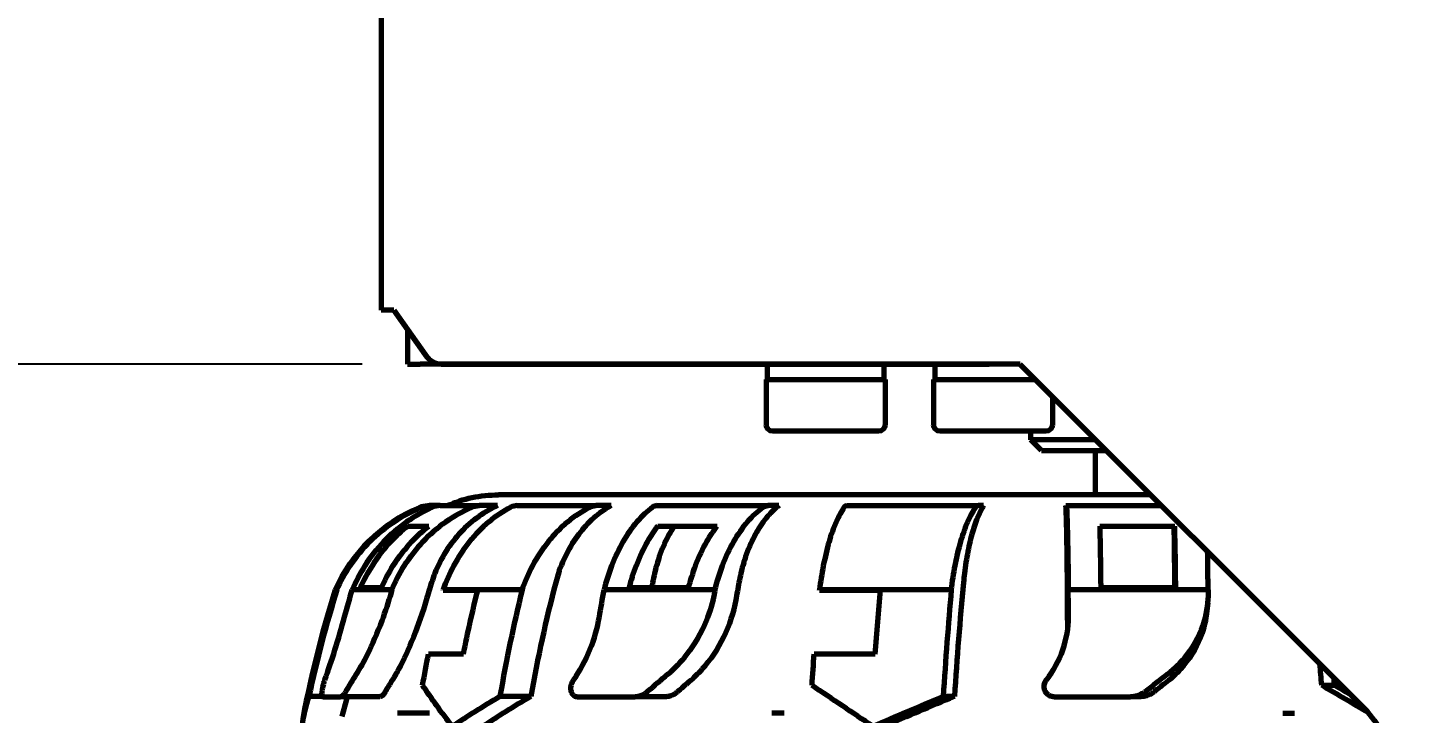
# Model space of a CAD drawing. Header units: millimetres. Extents: x 0 to 1189, y 0 to 841.
# Drawn here: x 522.9 to 587.7, y 510.2 to 542 of the extents above; entities that cross this region are included whole.
import ezdxf

# ---------------------------------------------------------------- set-up
doc = ezdxf.new("R2010")
doc.units = ezdxf.units.MM
doc.header["$LTSCALE"] = 0.75
doc.layers.add('FD_Dimensions', color=7, linetype='Continuous', lineweight=35)
doc.layers.add('Visible', color=7, linetype='Continuous', lineweight=70)
doc.styles.get("Standard").update_dxf_attribs({"font": 'arial.ttf'})
doc.dimstyles.new('Dim-ISO-25', dxfattribs={"dimtxt": 3.5, "dimasz": 3.5, "dimexe": 2.1, "dimexo": 2.1, "dimgap": 1.4, "dimtad": 1, "dimzin": 12, "dimdsep": 46, "dimtxsty": 'Standard', "dimcen": 0, "dimazin": 3, "dimtp": 0.1, "dimtm": 0.1, "dimtfac": 0.714286, "dimtmove": 0, "dimatfit": 3, "dimfxl": 1, "dimtzin": 12, "dimarcsym": 0})

# ---------------------------------------------------------------- blocks, each defined once
blk = doc.blocks.new('*D25')
at = {"layer": 'Defpoints', "color": 0, "transparency": 16777216}
for p in [(639.804796, 687.8848), (463.566121, 484.8848), (639.804796, 484.8848)]:
    blk.add_point(p, dxfattribs=at)
at = {"layer": 'FD_Dimensions', "color": 0, "lineweight": -2, "transparency": 16777216}
for p, q in [((637.704796, 687.8848), (461.466121, 687.8848)), ((463.566121, 684.3848), (463.566121, 488.3848)), ((637.704796, 484.8848), (461.466121, 484.8848))]:
    blk.add_line(p, q, dxfattribs=at)
at = {"layer": 'FD_Dimensions', "color": 0, "transparency": 16777216}
for points in [[(462.982788, 684.3848), (464.149454, 684.3848), (463.566121, 687.8848)], [(462.982788, 488.3848), (464.149454, 488.3848), (463.566121, 484.8848)]]:
    blk.add_solid(points, dxfattribs=at)
at = {"layer": 'FD_Dimensions', "color": 0, "transparency": 16777216, "insert": (460.377922, 586.3848), "char_height": 3.5, "attachment_point": 5, "rotation": 90}
blk.add_mtext('203', dxfattribs=at)
blk = doc.blocks.new('*D26')
at = {"layer": 'Defpoints', "color": 0, "transparency": 16777216}
for p in [(477.371182, 646.394799), (540.44845, 646.394799), (540.44845, 526.374801)]:
    blk.add_point(p, dxfattribs=at)
at = {"layer": 'FD_Dimensions', "color": 0, "lineweight": -2, "transparency": 16777216}
for p, q in [((538.34845, 646.394799), (475.271182, 646.394799)), ((477.371182, 529.874801), (477.371182, 642.894799)), ((538.34845, 526.374801), (475.271182, 526.374801))]:
    blk.add_line(p, q, dxfattribs=at)
at = {"layer": 'FD_Dimensions', "color": 0, "transparency": 16777216}
for points in [[(476.787849, 642.894799), (477.954515, 642.894799), (477.371182, 646.394799)], [(476.787849, 529.874801), (477.954515, 529.874801), (477.371182, 526.374801)]]:
    blk.add_solid(points, dxfattribs=at)
at = {"layer": 'FD_Dimensions', "color": 0, "transparency": 16777216, "insert": (474.184176, 586.3848), "char_height": 3.5, "attachment_point": 5, "rotation": 90}
blk.add_mtext('120.02', dxfattribs=at)

msp = doc.modelspace()

# ---------------------------------------------------------------- linework, layer by layer
at = {"layer": 'Visible'}
for p, q in [((539.217, 643.885), (539.217, 528.885)), ((539.806, 528.885), (539.217, 528.885)), ((539.806, 528.885), (541.263, 526.824)), ((540.448, 527.976), (540.448, 526.375)), ((540.448, 526.375), (541.034, 526.375)), ((565.993, 526.375), (541.034, 526.375)), ((542.013, 526.385), (567.384, 526.385)), ((557.105, 526.375), (557.105, 525.675)), ((562.505, 526.375), (562.505, 525.675)), ((564.855, 526.375), (564.855, 525.675)), ((565.993, 526.375), (565.993, 526.385)), ((568.815, 526.375), (565.993, 526.375)), ((568.805, 526.385), (567.384, 526.385)), ((568.805, 526.385), (584.762, 510.428)), ((557.055, 525.675), (562.555, 525.675)), ((557.055, 525.675), (557.055, 523.575)), ((562.555, 525.675), (562.555, 523.575)), ((564.805, 525.675), (569.515, 525.675)), ((564.805, 525.675), (564.805, 523.575)), ((570.305, 524.885), (570.305, 523.575)), ((562.255, 523.275), (557.355, 523.275)), ((570.005, 523.275), (565.105, 523.275)), ((569.305, 522.875), (569.305, 523.275)), ((572.315, 522.875), (569.305, 522.875)), ((569.805, 522.375), (569.305, 522.875)), ((569.805, 522.375), (572.815, 522.375)), ((572.305, 520.325), (572.305, 522.375)), ((574.865, 520.325), (544.651, 520.325)), ((541.38, 519.825), (541.446, 519.825)), ((541.962, 519.825), (541.446, 519.825)), ((541.962, 519.825), (543.76, 519.825)), ((544.607, 519.825), (543.76, 519.825)), ((545.528, 519.825), (549.162, 519.825)), ((549.876, 519.825), (549.162, 519.825)), ((552.008, 519.825), (557.123, 519.825)), ((557.634, 519.825), (557.123, 519.825)), ((560.769, 519.825), (566.863, 519.825)), ((567.122, 519.825), (566.863, 519.825)), ((570.934, 519.825), (570.953, 519.825)), ((570.953, 519.825), (575.365, 519.825)), ((540.454, 518.875), (541.429, 518.875)), ((552.03, 518.875), (554.78, 518.875)), ((572.497, 518.875), (575.97, 518.875)), ((537.171, 515.926), (537.107, 515.926)), ((539.721, 515.926), (537.886, 515.926)), ((539.244, 516.022), (538.259, 516.022)), ((542.087, 515.915), (542.089, 515.926)), ((542.087, 515.915), (543.699, 515.915)), ((545.755, 515.926), (542.089, 515.926)), ((554.681, 515.926), (549.544, 515.926)), ((553.459, 516.022), (550.703, 516.022)), ((559.52, 515.915), (559.521, 515.926)), ((559.52, 515.915), (562.347, 515.915)), ((565.626, 515.926), (559.521, 515.926)), ((577.518, 515.926), (571.042, 515.926)), ((576.018, 516.022), (572.544, 516.022)), ((577.497, 515.32), (577.461, 514.961)), ((543.034, 512.945), (541.418, 512.945)), ((562.106, 512.945), (559.277, 512.945)), ((582.777, 511.501), (583.372, 511.501)), ((536.499, 510.978), (535.877, 510.978)), ((536.518, 510.965), (537.34, 510.965)), ((539.162, 510.965), (537.34, 510.965)), ((546.152, 510.978), (544.724, 510.978)), ((548.299, 510.965), (550.989, 510.965)), ((552.375, 510.965), (550.989, 510.965)), ((565.77, 510.978), (565.251, 510.978)), ((570.395, 510.965), (573.925, 510.965)), ((574.346, 510.965), (573.925, 510.965)), ((541.454, 510.213), (539.979, 510.213)), ((557.891, 510.213), (557.309, 510.213)), ((580.979, 510.213), (581.512, 510.213))]:
    msp.add_line(p, q, dxfattribs=at)
at = {"layer": 'Visible', "extrusion": (0, 0, -1)}
for centre, radius, start, end in [((-557.355, 523.575), 0.3, 270, 0), ((-562.255, 523.575), 0.3, 180, 270), ((-565.105, 523.575), 0.3, 270, 0), ((-570.005, 523.575), 0.3, 180, 270), ((-544.651, 514.434), 5.891, 66.22295, 90), ((-543.855, 512.949), 7.375, 23.80536, 67.15706), ((-541.38, 518.825), 1, 67.15706, 90), ((-591.469, 499.075), 56.914, 11.11082, 17.22292), ((-582.245, 507.91), 3.56, 135, 180)]:
    msp.add_arc(centre, radius, start, end, dxfattribs=at)
at = {"layer": 'Visible'}
for centre, major_axis, ratio, start_param, end_param in [((542.013, 527.885), (0, 1.5), 0.707107, 2.356194, 3.141593), ((575.863, 514.434), (0, 5.891), 0.020638, -1.253795, -0.71689), ((565.354, 507.468), (10.175, 38.722), 0.673476, 1.529171, 1.532383), ((591.025, 499.076), (0, 55.122), 0.94448, 1.253565, 1.269303), ((589.033, 499.075), (0, 55.123), 0.796719, 1.253567, 1.353147), ((582.426, 498.504), (-0.469, 55.805), 0.57711, 1.241935, 1.246629), ((570.184, 507.464), (4.015, 39.298), 0.418529, 1.396701, 1.399911), ((585.696, 499.076), (0, 55.122), 0.570973, 1.253566, 1.269304), ((581.342, 499.075), (0, 55.123), 0.289332, 1.253567, 1.353147), ((569.929, 499.087), (0.001, 54.642), 0.02068, -1.292526, -1.25089), ((569.93, 499.085), (0, 56.426), 0.020644, -1.29088, -1.267703), ((575.439, 507.61), (-0.121, 38.063), 0.015321, -1.348003, -1.341302), ((565.286, 499.081), (0, 54.664), 0.328571, -1.34159, -1.322925), ((580.024, 502.58), (45.372, 3.084), 0.637781, 2.70532, 2.734785), ((577.74, 502.58), (39.968, 21.696), 0.485273, 1.970173, 1.999638), ((574.526, 502.58), (35.332, 28.632), 0.147407, 1.420641, 1.450106), ((565.279, 499.08), (0, 56.445), 0.328585, -1.348926, -1.342688), ((579.963, 502.598), (43.556, 2.961), 0.637781, 2.705271, 2.722545), ((577.707, 502.598), (38.368, 20.827), 0.485276, 1.970124, 1.987397), ((574.534, 502.598), (33.918, 27.486), 0.147415, 1.420591, 1.437864), ((577.084, 509.139), (41.581, 0.357), 0.384757, 3.004043, 3.090609), ((577.067, 509.154), (39.779, 0.342), 0.384756, 3.00062, 3.060152), ((574.967, 509.139), (40.322, 10.16), 0.306616, 2.338474, 2.42504), ((574.975, 509.153), (38.575, 9.719), 0.306623, 2.334206, 2.424711), ((572.98, 509.139), (38.62, 15.414), 0.111358, 1.727657, 1.814223), ((573.009, 509.152), (36.947, 14.746), 0.111397, 1.723388, 1.813892)]:
    msp.add_ellipse(centre, major_axis=major_axis, ratio=ratio, start_param=start_param, end_param=end_param, dxfattribs=at)
at = {"layer": 'Visible', "extrusion": (0, 0, -1)}
for centre, major_axis, ratio, start_param, end_param in [((541.446, 518.823), (0.006, 1.002), 0.999787, -0.404323, -0.005954), ((543.76, 518.823), (0, 1.002), 0.944471, -0.398711, -0.000342), ((549.162, 518.823), (0, 1.002), 0.796704, -0.39852, -0.000151), ((557.122, 518.823), (0, 1.002), 0.57095, -0.398443, -0.000074), ((566.863, 518.823), (0, 1.002), 0.289308, -0.398394, -0.000025), ((588.75, 499.085), (0.001, 56.426), 0.944475, -1.290892, -1.267715), ((586.948, 499.076), (0.001, 56.838), 0.796701, -1.324316, -1.270024), ((580.293, 499.085), (0, 56.426), 0.570959, -1.290883, -1.267706), ((578.052, 499.076), (0.001, 56.838), 0.289303, -1.324307, -1.270015), ((576.958, 507.465), (-0.12, 39.332), 0.015251, 1.35402, 1.357231), ((585.01, 499.08), (0, 56.445), 0.79671, -1.348932, -1.322624), ((575.107, 499.08), (0, 56.445), 0.289317, -1.348928, -1.32262)]:
    msp.add_ellipse(centre, major_axis=major_axis, ratio=ratio, start_param=start_param, end_param=end_param, dxfattribs=at)
at = {"layer": 'Visible'}
for points in [[(566.081, 526.385), (566.052, 526.378), (566.022, 526.375), (565.993, 526.375)], [(537.171, 515.926), (536.682, 514.342), (536.244, 512.678), (535.877, 510.978)], [(545.755, 515.926), (545.365, 514.342), (545.016, 512.678), (544.724, 510.978)], [(565.626, 515.926), (565.484, 514.342), (565.357, 512.678), (565.251, 510.978)], [(542.516, 509.597), (542.024, 510.223), (541.562, 510.861), (541.142, 511.501)], [(562.005, 509.597), (561.061, 510.223), (560.112, 510.861), (559.177, 511.501)], [(584.957, 510.216), (584.243, 510.641), (583.514, 511.071), (582.777, 511.501)], [(584.139, 511.05), (583.884, 511.2), (583.629, 511.35), (583.372, 511.501)]]:
    msp.add_open_spline(points, degree=3, dxfattribs=at)
for points, knots in [([(537.171, 515.926), (537.336, 516.299), (537.544, 516.684), (538.062, 517.459), (538.382, 517.842), (539.026, 518.486), (539.409, 518.806), (540.222, 519.348), (540.649, 519.574), (541.058, 519.746)], [-4.0816675, -4.0816675, -4.0816675, -4.0816675, -3.9618291, -3.9618291, -3.8252836, -3.8252836, -3.6886674, -3.6886674, -3.5563533, -3.5563533, -3.5563533, -3.5563533]), ([(541.591, 519.746), (541.199, 519.573), (540.788, 519.345), (540.01, 518.798), (539.644, 518.477), (539.032, 517.832), (538.728, 517.45), (538.239, 516.678), (538.042, 516.297), (537.886, 515.926)], [3.5813627, 3.5813627, 3.5813627, 3.5813627, 3.7158313, 3.7158313, 3.8534291, 3.8534291, 3.9901307, 3.9901307, 4.1091636, 4.1091636, 4.1091636, 4.1091636]), ([(539.721, 515.926), (539.877, 516.299), (540.074, 516.684), (540.563, 517.459), (540.865, 517.842), (541.473, 518.486), (541.836, 518.806), (542.603, 519.348), (543.007, 519.574), (543.393, 519.746)], [0.2897036, 0.2897036, 0.2897036, 0.2897036, 0.409542, 0.409542, 0.5460875, 0.5460875, 0.6827036, 0.6827036, 0.8150178, 0.8150178, 0.8150178, 0.8150178]), ([(544.607, 519.825), (544.324, 519.693), (544.032, 519.526), (543.446, 519.111), (543.157, 518.856), (542.671, 518.342), (542.43, 518.036), (542.014, 517.377), (541.839, 517.024), (541.655, 516.555), (541.606, 516.415), (541.561, 516.27)], [-0.6414978, -0.6414978, -0.6414978, -0.6414978, -0.5452902, -0.5452902, -0.4361658, -0.4361658, -0.3271031, -0.3271031, -0.2180403, -0.2180403, -0.1748773, -0.1748773, -0.1748773, -0.1748773]), ([(541.962, 519.825), (541.844, 519.825), (541.704, 519.796), (541.594, 519.747), (541.592, 519.747), (541.591, 519.746)], [-0.14890922, -0.14890922, -0.14890922, -0.14890922, -0.11134107, -0.11134107, -0.11090246, -0.11090246, -0.11090246, -0.11090246]), ([(545.215, 519.746), (544.884, 519.573), (544.537, 519.345), (543.881, 518.798), (543.572, 518.477), (543.056, 517.832), (542.8, 517.45), (542.387, 516.678), (542.221, 516.297), (542.089, 515.926)], [-0.8176817, -0.8176817, -0.8176817, -0.8176817, -0.683213, -0.683213, -0.5456153, -0.5456153, -0.4089137, -0.4089137, -0.2898807, -0.2898807, -0.2898807, -0.2898807]), ([(545.528, 519.825), (545.428, 519.825), (545.31, 519.796), (545.217, 519.747), (545.216, 519.747), (545.215, 519.746)], [-0.14890922, -0.14890922, -0.14890922, -0.14890922, -0.11134107, -0.11134107, -0.11090246, -0.11090246, -0.11090246, -0.11090246]), ([(545.755, 515.926), (545.886, 516.299), (546.052, 516.684), (546.465, 517.459), (546.72, 517.842), (547.233, 518.486), (547.538, 518.806), (548.186, 519.348), (548.527, 519.574), (548.852, 519.746)], [-4.0816675, -4.0816675, -4.0816675, -4.0816675, -3.9618291, -3.9618291, -3.8252836, -3.8252836, -3.6886674, -3.6886674, -3.5563533, -3.5563533, -3.5563533, -3.5563533]), ([(549.876, 519.825), (549.638, 519.693), (549.391, 519.526), (548.897, 519.111), (548.653, 518.856), (548.243, 518.342), (548.04, 518.036), (547.688, 517.377), (547.541, 517.024), (547.386, 516.555), (547.345, 516.415), (547.307, 516.27)], [-0.6414978, -0.6414978, -0.6414978, -0.6414978, -0.5452902, -0.5452902, -0.4361658, -0.4361658, -0.3271031, -0.3271031, -0.2180403, -0.2180403, -0.1748773, -0.1748773, -0.1748773, -0.1748773]), ([(551.784, 519.746), (551.547, 519.573), (551.298, 519.345), (550.828, 518.798), (550.607, 518.477), (550.237, 517.832), (550.053, 517.45), (549.757, 516.678), (549.639, 516.297), (549.544, 515.926)], [3.5813627, 3.5813627, 3.5813627, 3.5813627, 3.7158313, 3.7158313, 3.8534291, 3.8534291, 3.9901307, 3.9901307, 4.1091636, 4.1091636, 4.1091636, 4.1091636]), ([(552.008, 519.825), (551.937, 519.825), (551.853, 519.796), (551.786, 519.747), (551.785, 519.747), (551.784, 519.746)], [-0.14890922, -0.14890922, -0.14890922, -0.14890922, -0.11134107, -0.11134107, -0.11090246, -0.11090246, -0.11090246, -0.11090246]), ([(554.681, 515.926), (554.775, 516.299), (554.894, 516.684), (555.19, 517.459), (555.372, 517.842), (555.74, 518.486), (555.959, 518.806), (556.423, 519.348), (556.667, 519.574), (556.901, 519.746)], [0.2897036, 0.2897036, 0.2897036, 0.2897036, 0.409542, 0.409542, 0.5460875, 0.5460875, 0.6827036, 0.6827036, 0.8150178, 0.8150178, 0.8150178, 0.8150178]), ([(557.634, 519.825), (557.464, 519.693), (557.287, 519.526), (556.933, 519.111), (556.758, 518.856), (556.464, 518.342), (556.318, 518.036), (556.067, 517.377), (555.961, 517.024), (555.85, 516.555), (555.82, 516.415), (555.793, 516.27)], [-0.6414978, -0.6414978, -0.6414978, -0.6414978, -0.5452902, -0.5452902, -0.4361658, -0.4361658, -0.3271031, -0.3271031, -0.2180403, -0.2180403, -0.1748773, -0.1748773, -0.1748773, -0.1748773]), ([(560.656, 519.746), (560.536, 519.573), (560.41, 519.345), (560.171, 518.798), (560.059, 518.477), (559.872, 517.832), (559.779, 517.45), (559.629, 516.678), (559.569, 516.297), (559.521, 515.926)], [-0.8176817, -0.8176817, -0.8176817, -0.8176817, -0.683213, -0.683213, -0.5456153, -0.5456153, -0.4089137, -0.4089137, -0.2898807, -0.2898807, -0.2898807, -0.2898807]), ([(560.769, 519.825), (560.733, 519.825), (560.69, 519.796), (560.657, 519.747), (560.656, 519.747), (560.656, 519.746)], [-0.14890922, -0.14890922, -0.14890922, -0.14890922, -0.11134107, -0.11134107, -0.11090246, -0.11090246, -0.11090246, -0.11090246]), ([(565.626, 515.926), (565.674, 516.299), (565.734, 516.684), (565.884, 517.459), (565.976, 517.842), (566.162, 518.486), (566.273, 518.806), (566.509, 519.348), (566.632, 519.574), (566.751, 519.746)], [-4.0816675, -4.0816675, -4.0816675, -4.0816675, -3.9618291, -3.9618291, -3.8252836, -3.8252836, -3.6886674, -3.6886674, -3.5563533, -3.5563533, -3.5563533, -3.5563533]), ([(567.122, 519.825), (567.036, 519.693), (566.946, 519.526), (566.767, 519.111), (566.678, 518.856), (566.529, 518.342), (566.455, 518.036), (566.328, 517.377), (566.274, 517.024), (566.218, 516.555), (566.203, 516.415), (566.189, 516.27)], [-0.6414978, -0.6414978, -0.6414978, -0.6414978, -0.5452902, -0.5452902, -0.4361658, -0.4361658, -0.3271031, -0.3271031, -0.2180403, -0.2180403, -0.1748773, -0.1748773, -0.1748773, -0.1748773]), ([(571.002, 516.27), (571.001, 516.412), (571, 516.549), (570.996, 517.016), (570.992, 517.369), (570.983, 518.028), (570.977, 518.333), (570.967, 518.848), (570.96, 519.105), (570.947, 519.523), (570.941, 519.692), (570.934, 519.825)], [-3.3395438, -3.3395438, -3.3395438, -3.3395438, -3.2971399, -3.2971399, -3.1879279, -3.1879279, -3.0787158, -3.0787158, -2.9687211, -2.9687211, -2.8707441, -2.8707441, -2.8707441, -2.8707441]), ([(570.953, 519.825), (570.956, 519.825), (570.959, 519.796), (570.961, 519.747), (570.961, 519.747), (570.961, 519.746)], [-0.14890922, -0.14890922, -0.14890922, -0.14890922, -0.11134107, -0.11134107, -0.11090246, -0.11090246, -0.11090246, -0.11090246]), ([(570.961, 519.746), (570.97, 519.573), (570.979, 519.345), (570.996, 518.798), (571.004, 518.477), (571.017, 517.832), (571.024, 517.45), (571.034, 516.678), (571.039, 516.297), (571.042, 515.926)], [3.5813627, 3.5813627, 3.5813627, 3.5813627, 3.7158313, 3.7158313, 3.8534291, 3.8534291, 3.9901307, 3.9901307, 4.1091636, 4.1091636, 4.1091636, 4.1091636]), ([(540.454, 518.875), (540.167, 518.65), (539.901, 518.405), (539.363, 517.838), (539.06, 517.455), (538.591, 516.712), (538.408, 516.363), (538.259, 516.022)], [3.7333138, 3.7333138, 3.7333138, 3.7333138, 3.8377916, 3.8377916, 3.9744072, 3.9744072, 4.0837029, 4.0837029, 4.0837029, 4.0837029]), ([(539.244, 516.022), (539.393, 516.365), (539.575, 516.715), (540.045, 517.46), (540.347, 517.843), (540.881, 518.409), (541.145, 518.651), (541.429, 518.875)], [0.2998689, 0.2998689, 0.2998689, 0.2998689, 0.4095958, 0.4095958, 0.5461278, 0.5461278, 0.649624, 0.649624, 0.649624, 0.649624]), ([(552.03, 518.875), (551.857, 518.65), (551.696, 518.405), (551.371, 517.838), (551.188, 517.455), (550.904, 516.712), (550.794, 516.363), (550.703, 516.022)], [3.7333138, 3.7333138, 3.7333138, 3.7333138, 3.8377916, 3.8377916, 3.9744072, 3.9744072, 4.0837029, 4.0837029, 4.0837029, 4.0837029]), ([(552.786, 518.875), (552.726, 518.783), (552.668, 518.689), (552.467, 518.338), (552.321, 518.032), (552.069, 517.373), (551.963, 517.02), (551.852, 516.552), (551.822, 516.414), (551.795, 516.27)], [-0.4759393, -0.4759393, -0.4759393, -0.4759393, -0.4359905, -0.4359905, -0.3268608, -0.3268608, -0.2177311, -0.2177311, -0.1749075, -0.1749075, -0.1749075, -0.1749075]), ([(553.459, 516.022), (553.549, 516.365), (553.659, 516.715), (553.943, 517.46), (554.126, 517.843), (554.449, 518.409), (554.608, 518.651), (554.78, 518.875)], [0.2998689, 0.2998689, 0.2998689, 0.2998689, 0.4095958, 0.4095958, 0.5461278, 0.5461278, 0.649624, 0.649624, 0.649624, 0.649624]), ([(572.497, 518.875), (572.503, 518.65), (572.509, 518.405), (572.52, 517.838), (572.527, 517.455), (572.537, 516.712), (572.541, 516.363), (572.544, 516.022)], [3.7333138, 3.7333138, 3.7333138, 3.7333138, 3.8377916, 3.8377916, 3.9744072, 3.9744072, 4.0837029, 4.0837029, 4.0837029, 4.0837029]), ([(576.018, 516.022), (576.015, 516.365), (576.011, 516.715), (576.001, 517.46), (575.994, 517.843), (575.982, 518.409), (575.977, 518.651), (575.97, 518.875)], [0.2998689, 0.2998689, 0.2998689, 0.2998689, 0.4095958, 0.4095958, 0.5461278, 0.5461278, 0.649624, 0.649624, 0.649624, 0.649624]), ([(577.518, 515.926), (577.515, 516.299), (577.51, 516.684), (577.502, 517.273), (577.499, 517.49), (577.495, 517.694)], [0.2897036, 0.2897036, 0.2897036, 0.2897036, 0.409542, 0.409542, 0.4845091, 0.4845091, 0.4845091, 0.4845091]), ([(539.685, 515.803), (539.556, 515.359), (539.41, 514.916), (539.04, 513.921), (538.81, 513.388), (538.405, 512.577), (538.236, 512.274), (538.071, 512.012)], [-0.8006859, -0.8006859, -0.8006859, -0.8006859, -0.6609792, -0.6609792, -0.4774176, -0.4774176, -0.3470042, -0.3470042, -0.3470042, -0.3470042]), ([(554.659, 515.803), (554.581, 515.359), (554.453, 514.916), (554.046, 513.921), (553.737, 513.388), (553.102, 512.577), (552.811, 512.274), (552.499, 512.012)], [-0.8006859, -0.8006859, -0.8006859, -0.8006859, -0.6609792, -0.6609792, -0.4774176, -0.4774176, -0.3470042, -0.3470042, -0.3470042, -0.3470042]), ([(577.519, 515.803), (577.522, 515.359), (577.46, 514.916), (577.172, 513.921), (576.902, 513.388), (576.279, 512.577), (575.977, 512.274), (575.639, 512.012)], [-0.8006859, -0.8006859, -0.8006859, -0.8006859, -0.6609792, -0.6609792, -0.4774176, -0.4774176, -0.3470042, -0.3470042, -0.3470042, -0.3470042]), ([(541.312, 515.444), (541.14, 514.859), (540.938, 514.277), (540.498, 513.182), (540.264, 512.678), (539.914, 512.027), (539.801, 511.831), (539.689, 511.655)], [-2.3896142, -2.3896142, -2.3896142, -2.3896142, -2.2057266, -2.2057266, -2.0238915, -2.0238915, -1.935985, -1.935985, -1.935985, -1.935985]), ([(555.642, 515.444), (555.538, 514.859), (555.347, 514.277), (554.811, 513.182), (554.472, 512.678), (553.889, 512.027), (553.687, 511.831), (553.478, 511.655)], [-2.3896142, -2.3896142, -2.3896142, -2.3896142, -2.2057266, -2.2057266, -2.0238915, -2.0238915, -1.935985, -1.935985, -1.935985, -1.935985]), ([(536.619, 511.759), (536.771, 512.181), (536.928, 512.649), (537.24, 513.642), (537.391, 514.158), (537.531, 514.674)], [0.0000001, 0.0000001, 0.0000001, 0.0000001, 0.1610957, 0.1610957, 0.3221415, 0.3221415, 0.3221415, 0.3221415]), ([(548.137, 511.759), (548.433, 512.181), (548.69, 512.649), (549.097, 513.642), (549.245, 514.158), (549.33, 514.674)], [0.0000001, 0.0000001, 0.0000001, 0.0000001, 0.1610957, 0.1610957, 0.3221415, 0.3221415, 0.3221415, 0.3221415]), ([(570.032, 511.759), (570.36, 512.181), (570.617, 512.649), (570.965, 513.642), (571.053, 514.158), (571.05, 514.674)], [0.0000001, 0.0000001, 0.0000001, 0.0000001, 0.1610957, 0.1610957, 0.3221415, 0.3221415, 0.3221415, 0.3221415]), ([(577.461, 514.961), (577.419, 514.54), (577.32, 514.125), (576.951, 513.182), (576.637, 512.678), (576.043, 512.027), (575.831, 511.831), (575.603, 511.655)], [-2.338903, -2.338903, -2.338903, -2.338903, -2.2057266, -2.2057266, -2.0238915, -2.0238915, -1.935985, -1.935985, -1.935985, -1.935985]), ([(536.518, 510.965), (536.514, 510.965), (536.511, 510.967), (536.501, 510.974), (536.495, 510.984), (536.486, 511.02), (536.483, 511.048), (536.484, 511.127), (536.488, 511.178), (536.502, 511.294), (536.513, 511.358), (536.54, 511.49), (536.557, 511.556), (536.589, 511.669), (536.604, 511.716), (536.619, 511.759)], [-0.318504, -0.318504, -0.318504, -0.318504, -0.3128202, -0.3128202, -0.2999436, -0.2999436, -0.2831266, -0.2831266, -0.2636299, -0.2636299, -0.2433808, -0.2433808, -0.2231503, -0.2231503, -0.2067842, -0.2067842, -0.2067842, -0.2067842]), ([(537.577, 511.197), (537.569, 511.183), (537.561, 511.17), (537.512, 511.092), (537.471, 511.042), (537.405, 510.985), (537.378, 510.97), (537.353, 510.966), (537.349, 510.966), (537.344, 510.965), (537.34, 510.965)], [-0.06746772, -0.06746772, -0.06746772, -0.06746772, -0.06067751, -0.06067751, -0.02604643, -0.02604643, 0, 0, 0, 0.00449234, 0.00449234, 0.00449234, 0.00449234]), ([(539.407, 511.197), (539.39, 511.169), (539.373, 511.142), (539.316, 511.063), (539.277, 511.021), (539.213, 510.976), (539.186, 510.965), (539.162, 510.965)], [-0.38982351, -0.38982351, -0.38982351, -0.38982351, -0.37572875, -0.37572875, -0.34303316, -0.34303316, -0.31763577, -0.31763577, -0.31763577, -0.31763577]), ([(548.299, 510.965), (548.285, 510.965), (548.271, 510.967), (548.228, 510.974), (548.199, 510.984), (548.137, 511.02), (548.107, 511.048), (548.053, 511.127), (548.032, 511.178), (548.007, 511.294), (548.005, 511.358), (548.019, 511.49), (548.036, 511.556), (548.081, 511.669), (548.107, 511.716), (548.137, 511.759)], [-0.318504, -0.318504, -0.318504, -0.318504, -0.3128202, -0.3128202, -0.2999436, -0.2999436, -0.2831266, -0.2831266, -0.2636299, -0.2636299, -0.2433808, -0.2433808, -0.2231503, -0.2231503, -0.2067842, -0.2067842, -0.2067842, -0.2067842]), ([(551.546, 511.197), (551.53, 511.183), (551.514, 511.17), (551.414, 511.092), (551.324, 511.042), (551.163, 510.985), (551.093, 510.97), (551.024, 510.966), (551.012, 510.966), (551.001, 510.965), (550.989, 510.965)], [-0.06746772, -0.06746772, -0.06746772, -0.06746772, -0.06067751, -0.06067751, -0.02604643, -0.02604643, 0, 0, 0, 0.00449234, 0.00449234, 0.00449234, 0.00449234]), ([(552.939, 511.197), (552.905, 511.169), (552.871, 511.142), (552.753, 511.063), (552.667, 511.021), (552.511, 510.976), (552.442, 510.965), (552.375, 510.965)], [-0.38982351, -0.38982351, -0.38982351, -0.38982351, -0.37572875, -0.37572875, -0.34303316, -0.34303316, -0.31763577, -0.31763577, -0.31763577, -0.31763577]), ([(570.395, 510.965), (570.376, 510.965), (570.358, 510.967), (570.297, 510.974), (570.256, 510.984), (570.165, 511.02), (570.119, 511.048), (570.031, 511.127), (569.993, 511.178), (569.939, 511.294), (569.924, 511.358), (569.92, 511.49), (569.931, 511.556), (569.973, 511.669), (569.999, 511.716), (570.032, 511.759)], [-0.318504, -0.318504, -0.318504, -0.318504, -0.3128202, -0.3128202, -0.2999436, -0.2999436, -0.2831266, -0.2831266, -0.2636299, -0.2636299, -0.2433808, -0.2433808, -0.2231503, -0.2231503, -0.2067842, -0.2067842, -0.2067842, -0.2067842]), ([(574.59, 511.197), (574.573, 511.183), (574.554, 511.17), (574.441, 511.092), (574.337, 511.042), (574.143, 510.985), (574.057, 510.97), (573.97, 510.966), (573.955, 510.966), (573.94, 510.965), (573.925, 510.965)], [-0.06746772, -0.06746772, -0.06746772, -0.06746772, -0.06067751, -0.06067751, -0.02604643, -0.02604643, 0, 0, 0, 0.00449234, 0.00449234, 0.00449234, 0.00449234]), ([(575.013, 511.197), (574.977, 511.169), (574.938, 511.142), (574.805, 511.063), (574.703, 511.021), (574.515, 510.976), (574.431, 510.965), (574.346, 510.965)], [-0.38982351, -0.38982351, -0.38982351, -0.38982351, -0.37572875, -0.37572875, -0.34303316, -0.34303316, -0.31763577, -0.31763577, -0.31763577, -0.31763577])]:
    msp.add_open_spline(points, degree=3, knots=knots, dxfattribs=at)

# ---------------------------------------------------------------- dimensions: what is measured, and where the dimension line sits
at = {"layer": 'FD_Dimensions'}
for base, p1, p2, picture, middle in [((463.566, 484.885), (639.805, 687.885), (639.805, 484.885), '*D25', (460.378, 586.385)), ((477.371, 646.395), (540.448, 526.375), (540.448, 646.395), '*D26', (474.184, 586.385))]:
    dim = msp.add_linear_dim(base=base, p1=p1, p2=p2, angle=90, dimstyle='Dim-ISO-25', override={"dimlfac": 1, "dimclrd": 0, "dimclre": 0}, dxfattribs=at)
    dim.commit()
    dim.dimension.update_dxf_attribs({"geometry": picture, "text_midpoint": middle})

doc.saveas('drawing.dxf')
